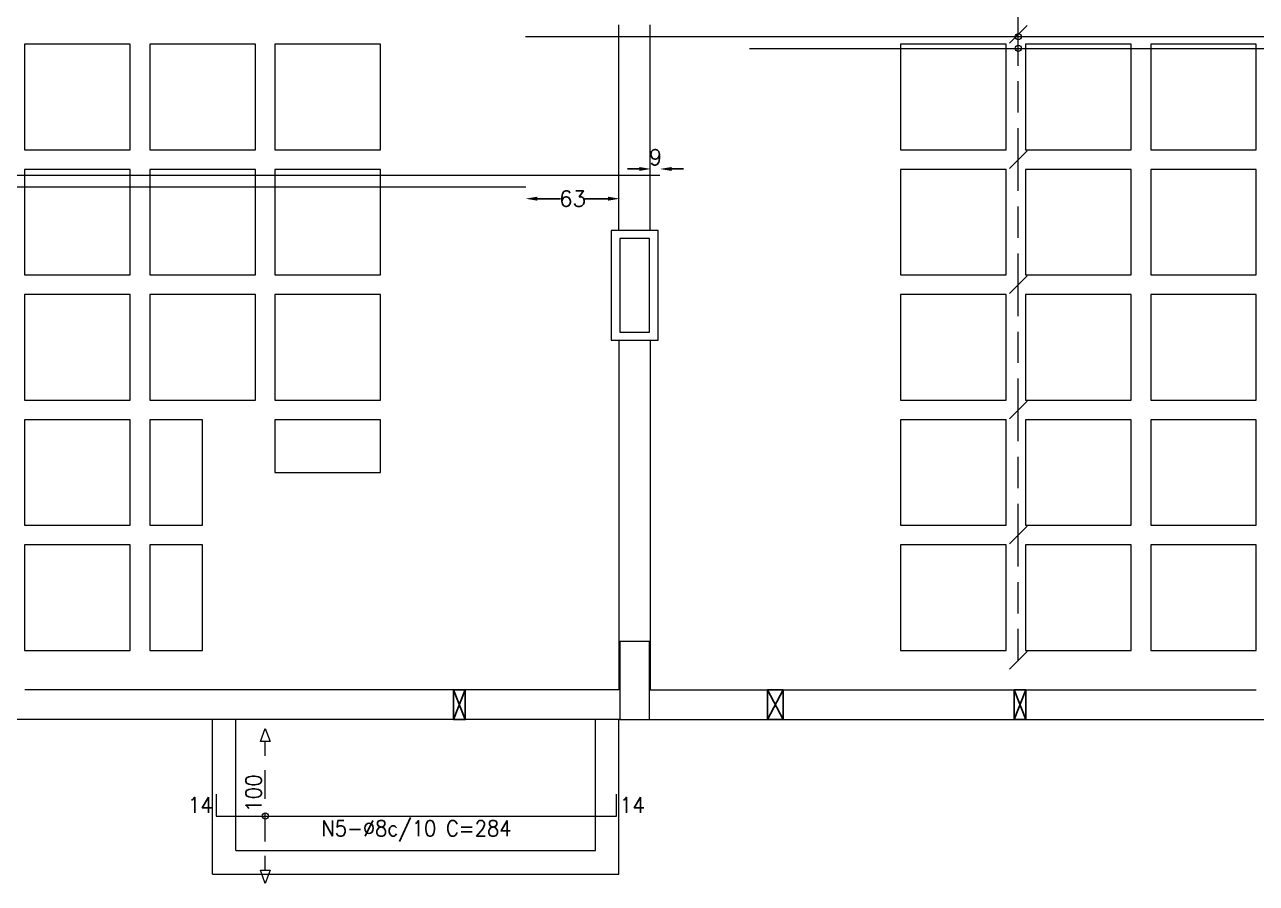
# Model space of a CAD drawing. Header units: millimetres. Extents: x -32 to 332, y -138 to 116.
# Drawn here: x 166.04 to 181.79, y 41.79 to 52.76 of the extents above; entities that cross this region are included whole.
import ezdxf
from ezdxf.enums import TextEntityAlignment as Align

# ---------------------------------------------------------------- set-up
doc = ezdxf.new("R2010")
doc.units = ezdxf.units.MM
doc.layers.add('A-COT-01', color=9, linetype='Continuous')
doc.layers.add('FURAÇÃO', color=8, linetype='Continuous')
for name, color, linetype, lineweight in [('ARR_L_I_IG_DIST', 8, 'Continuous', 0), ('ARR_L_I_IG_LINHA', 2, 'Continuous', 0), ('ARR_L_I_IG_MARCA', 2, 'Continuous', 9), ('ARR_L_I_POSICAO', 4, 'Continuous', 9), ('ARR_LONG_INF', 6, 'Continuous', 15), ('ARR_LONG_INF_TXT', 1, 'Continuous', 9), ('LJ_NERV_RETI', 8, 'Continuous', 9), ('PILAR_CONCRETO', 8, 'Continuous', 0), ('PILAR_CONCRETO_APOIADO', 8, 'Continuous', 0), ('VIG_FACES', 8, 'Continuous', 0)]:
    doc.layers.add(name, color=color, linetype=linetype, lineweight=lineweight)
doc.styles.add('CYPETXT_0.3_romans', font='romans.shx', dxfattribs={"height": 0.2})
doc.styles.add('CYPETXT_romans', font='romans.shx', dxfattribs={"height": 0.2})
doc.dimstyles.new('cype_arrow', dxfattribs={"dimtxt": 0.18, "dimasz": 0.15, "dimexe": 0.075, "dimexo": 0.075, "dimgap": 0, "dimtad": 0, "dimdec": 4, "dimzin": 0, "dimdsep": 46, "dimtxsty": 'CYPETXT_0.3_romans', "dimcen": 0.09, "dimadec": 0, "dimazin": 0, "dimtfac": 1, "dimtdec": 4, "dimtofl": 0, "dimtmove": 2, "dimatfit": 3, "dimfxl": 1, "dimtolj": 1, "dimtzin": 0, "dimarcsym": 0})

# ---------------------------------------------------------------- blocks, each defined once
blk = doc.blocks.new('Forma 2PvtoTipo')
at = {"layer": 'FURAÇÃO', "color": 8}
for points in [[(577.688, 44.96), (577.838, 44.96), (577.838, 45.34), (577.688, 45.34), (577.688, 44.96), (577.838, 45.34), (577.838, 44.96), (577.688, 45.34)], [(581.704, 44.96), (581.904, 44.96), (581.904, 45.34), (581.704, 45.34), (581.704, 44.96), (581.904, 45.34), (581.904, 44.96), (581.704, 45.34)], [(584.857, 44.96), (585.007, 44.96), (585.007, 45.34), (584.857, 45.34), (584.857, 44.96), (585.007, 45.34), (585.007, 44.96), (584.857, 45.34)]]:
    blk.add_lwpolyline(points, dxfattribs=at)
at = {"layer": 'LJ_NERV_RETI', "color": 8}
for points in [[(573.554, 52.243), (573.554, 53.593), (572.204, 53.593), (572.204, 52.243)], [(575.154, 52.243), (575.154, 53.593), (573.804, 53.593), (573.804, 52.243)], [(576.754, 52.243), (576.754, 53.593), (575.404, 53.593), (575.404, 52.243)], [(584.754, 52.243), (584.754, 53.593), (583.404, 53.593), (583.404, 52.243)], [(586.354, 52.243), (586.354, 53.593), (585.004, 53.593), (585.004, 52.243)], [(587.954, 52.243), (587.954, 53.593), (586.604, 53.593), (586.604, 52.243)], [(573.554, 50.643), (573.554, 51.993), (572.204, 51.993), (572.204, 50.643)], [(575.154, 50.643), (575.154, 51.993), (573.804, 51.993), (573.804, 50.643)], [(576.754, 50.643), (576.754, 51.993), (575.404, 51.993), (575.404, 50.643)], [(584.754, 50.643), (584.754, 51.993), (583.404, 51.993), (583.404, 50.643)], [(586.354, 50.643), (586.354, 51.993), (585.004, 51.993), (585.004, 50.643)], [(587.954, 50.643), (587.954, 51.993), (586.604, 51.993), (586.604, 50.643)], [(573.554, 49.043), (573.554, 50.393), (572.204, 50.393), (572.204, 49.043)], [(575.154, 49.043), (575.154, 50.393), (573.804, 50.393), (573.804, 49.043)], [(576.754, 49.043), (576.754, 50.393), (575.404, 50.393), (575.404, 49.043)], [(584.754, 49.043), (584.754, 50.393), (583.404, 50.393), (583.404, 49.043)], [(586.354, 49.043), (586.354, 50.393), (585.004, 50.393), (585.004, 49.043)], [(587.954, 49.043), (587.954, 50.393), (586.604, 50.393), (586.604, 49.043)], [(573.554, 47.443), (573.554, 48.793), (572.204, 48.793), (572.204, 47.443)], [(574.479, 47.443), (574.479, 48.793), (573.804, 48.793), (573.804, 47.443)], [(576.754, 48.118), (576.754, 48.793), (575.404, 48.793), (575.404, 48.118)], [(584.754, 47.443), (584.754, 48.793), (583.404, 48.793), (583.404, 47.443)], [(586.354, 47.443), (586.354, 48.793), (585.004, 48.793), (585.004, 47.443)], [(587.954, 47.443), (587.954, 48.793), (586.604, 48.793), (586.604, 47.443)], [(573.554, 45.843), (573.554, 47.193), (572.204, 47.193), (572.204, 45.843)], [(574.479, 45.843), (574.479, 47.193), (573.804, 47.193), (573.804, 45.843)], [(584.754, 45.843), (584.754, 47.193), (583.404, 47.193), (583.404, 45.843)], [(586.354, 45.843), (586.354, 47.193), (585.004, 47.193), (585.004, 45.843)], [(587.954, 45.843), (587.954, 47.193), (586.604, 47.193), (586.604, 45.843)]]:
    blk.add_lwpolyline(points, close=True, dxfattribs=at)
at = {"layer": 'PILAR_CONCRETO', "color": 8}
for points in [[(579.703, 49.81), (580.303, 49.81), (580.303, 51.21), (579.703, 51.21), (579.703, 49.81)], [(579.813, 49.91), (580.193, 49.91), (580.193, 51.11), (579.813, 51.11), (579.813, 49.91)], [(579.813, 44.96), (580.193, 44.96), (580.193, 45.96), (579.813, 45.96), (579.813, 44.96)]]:
    blk.add_lwpolyline(points, close=True, dxfattribs=at)
at = {"layer": 'PILAR_CONCRETO_APOIADO', "color": 8}
blk.add_lwpolyline([(579.813, 44.96), (580.193, 44.96), (580.193, 45.96), (579.813, 45.96), (579.813, 44.96)], close=True, dxfattribs=at)
at = {"layer": 'VIG_FACES', "color": 8}
for p, q in [((579.803, 51.21), (579.803, 53.842)), ((580.203, 51.21), (580.203, 53.842)), ((579.803, 49.81), (579.803, 45.34)), ((580.203, 49.81), (580.203, 45.34)), ((576.753, 45.34), (572.205, 45.34)), ((579.803, 45.34), (576.755, 45.34)), ((580.203, 45.34), (583.403, 45.34)), ((583.405, 45.34), (587.953, 45.34)), ((574.603, 44.96), (568.993, 44.96)), ((574.604, 42.985), (574.604, 44.96)), ((579.803, 44.96), (574.605, 44.96)), ((574.904, 43.285), (574.904, 44.96)), ((579.504, 43.285), (579.504, 44.96)), ((579.804, 42.985), (579.804, 44.96)), ((579.813, 44.96), (579.805, 44.96)), ((580.193, 44.96), (591.013, 44.96)), ((574.904, 43.285), (579.504, 43.285)), ((574.604, 42.985), (579.804, 42.985))]:
    blk.add_line(p, q, dxfattribs=at)
blk = doc.blocks.new('*D204')
at = {"layer": 'ARR_L_I_POSICAO', "color": 0, "lineweight": -2, "transparency": 16777216}
for p, q in [((172.591, 50.539), (172.886, 50.539)), ((173.495, 50.539), (173.2, 50.539)), ((173.645, 50.539), (173.645, 50.539))]:
    blk.add_line(p, q, dxfattribs=at)
at = {"layer": 'ARR_L_I_POSICAO', "color": 0, "transparency": 16777216}
for points in [[(172.591, 50.564), (172.591, 50.514), (172.441, 50.539)], [(173.495, 50.564), (173.495, 50.514), (173.645, 50.539)]]:
    blk.add_solid(points, dxfattribs=at)
at = {"layer": 'DEFPOINTS', "color": 0, "transparency": 16777216}
for p in [(172.441, 50.539), (173.645, 50.539), (173.645, 50.539)]:
    blk.add_point(p, dxfattribs=at)
at = {"layer": 'ARR_L_I_POSICAO', "color": 0, "transparency": 16777216, "insert": (173.043, 50.539), "char_height": 0.2, "attachment_point": 5, "style": 'CYPETXT_0.3_romans'}
blk.add_mtext('\\A1;63', dxfattribs=at)
blk = doc.blocks.new('*D206')
at = {"layer": 'ARR_L_I_POSICAO', "color": 0, "lineweight": -2, "transparency": 16777216}
for p, q in [((173.895, 50.919), (173.745, 50.919)), ((174.309, 50.919), (174.459, 50.919))]:
    blk.add_line(p, q, dxfattribs=at)
at = {"layer": 'ARR_L_I_POSICAO', "color": 0, "transparency": 16777216}
for points in [[(173.895, 50.944), (173.895, 50.894), (174.045, 50.919)], [(174.309, 50.944), (174.309, 50.894), (174.159, 50.919)]]:
    blk.add_solid(points, dxfattribs=at)
at = {"layer": 'DEFPOINTS', "color": 0, "transparency": 16777216}
for p in [(174.045, 50.919), (174.159, 50.919), (174.159, 50.919)]:
    blk.add_point(p, dxfattribs=at)
at = {"layer": 'ARR_L_I_POSICAO', "color": 0, "transparency": 16777216, "insert": (174.102, 51.069), "char_height": 0.2, "attachment_point": 5, "rotation": 0.0004, "style": 'CYPETXT_0.3_romans'}
blk.add_mtext('\\A1;9', dxfattribs=at)

msp = doc.modelspace()

# ---------------------------------------------------------------- linework, layer by layer
at = {"layer": 'ARR_L_I_IG_LINHA'}
for p, q in [((178.74209, 52.23912), (178.74209, 53.03912)), ((178.74209, 51.63912), (178.74209, 52.03912)), ((178.74209, 50.63912), (178.74209, 51.43912)), ((178.74209, 50.03912), (178.74209, 50.43912)), ((178.74209, 49.03912), (178.74209, 49.83912)), ((178.74209, 48.43912), (178.74209, 48.83912)), ((178.74209, 47.43912), (178.74209, 48.23912)), ((178.74209, 46.83912), (178.74209, 47.23912)), ((178.74209, 45.83912), (178.74209, 46.63912)), ((178.74209, 45.23912), (178.74209, 45.63912)), ((178.74209, 44.63912), (178.74209, 45.03912))]:
    msp.add_line(p, q, dxfattribs=at)
for points in [[(169.11259, 43.60031), (169.05009, 43.60031), (169.11259, 43.76781), (169.17509, 43.60031), (169.11259, 43.60031)], [(169.11259, 41.95531), (169.17509, 41.95531), (169.11259, 41.78781), (169.05009, 41.95531), (169.11259, 41.95531)]]:
    msp.add_lwpolyline(points, close=True, dxfattribs=at)
for points in [[(169.11259, 43.41753), (169.11259, 43.60031)], [(169.11259, 42.8692), (169.11259, 43.23475)], [(169.11259, 42.32086), (169.11259, 42.68642)], [(169.11259, 41.95531), (169.11259, 42.13809)]]:
    msp.add_lwpolyline(points, dxfattribs=at)
for centre in [(178.74209, 52.61059), (178.74209, 52.46059), (169.11259, 42.64781)]:
    msp.add_circle(centre, 0.04, dxfattribs=at)
at = {"layer": 'ARR_L_I_IG_MARCA'}
for p, q in [((178.85522, 52.75226), (178.62895, 52.52598)), ((178.85522, 51.15225), (178.62895, 50.92598)), ((178.85522, 49.55225), (178.62895, 49.32597)), ((178.85522, 47.95226), (178.62895, 47.72598)), ((178.85522, 46.35225), (178.62895, 46.12598)), ((178.85522, 44.75226), (178.62895, 44.52598))]:
    msp.add_line(p, q, dxfattribs=at)
at = {"layer": 'ARR_LONG_INF'}
for points in [[(172.44109, 52.61059), (196.30109, 52.61059)], [(175.30409, 52.46059), (194.68409, 52.46059)], [(150.28509, 50.83912), (174.15909, 50.83912)], [(152.78609, 50.68912), (172.44609, 50.68912)], [(168.48509, 42.92781), (168.48509, 42.64781), (173.60509, 42.64781), (173.60509, 42.92781)]]:
    msp.add_lwpolyline(points, dxfattribs=at)

# ---------------------------------------------------------------- block references
at = {"layer": 'A-COT-01', "color": 1}
msp.add_blockref('Forma 2PvtoTipo', (-406.16805, -1.07881), dxfattribs=at)

# ---------------------------------------------------------------- texts
at = {"layer": 'ARR_L_I_IG_DIST', "style": 'CYPETXT_romans', "width": 0.895263}
msp.add_text('100', height=0.2, rotation=90, dxfattribs=at).set_placement((169.06259, 42.69781), (169.06259, 43.18381), align=Align.FIT)
at = {"layer": 'ARR_LONG_INF_TXT', "style": 'CYPETXT_romans'}
for s, width, p, p2 in [('14', 0.895263, (168.12109, 42.68781), (168.44509, 42.68781)), ('14', 0.895263, (173.64509, 42.68781), (173.96909, 42.68781)), ('N5-%%c8c/10 C=284', 0.815176, (169.83009, 42.39114), (172.26009, 42.39114))]:
    msp.add_text(s, height=0.2, dxfattribs=dict(at, width=width)).set_placement(p, p2, align=Align.FIT)

# ---------------------------------------------------------------- dimensions: what is measured, and where the dimension line sits
at = {"layer": 'ARR_L_I_POSICAO'}
for p1, p2, text, picture, middle in [((174.04509, 50.91925), (174.15909, 50.91925), '9', '*D206', (174.10209, 51.06925)), ((172.44109, 50.53912), (173.64509, 50.53911), '63', '*D204', (173.04309, 50.53912))]:
    dim = msp.add_aligned_dim(p1=p1, p2=p2, distance=0, text=text, dimstyle='cype_arrow', override={"dimexe": 0, "dimexo": 0}, dxfattribs=at)
    dim.commit()
    dim.dimension.update_dxf_attribs({"geometry": picture, "text_midpoint": middle})

doc.saveas('drawing.dxf')
